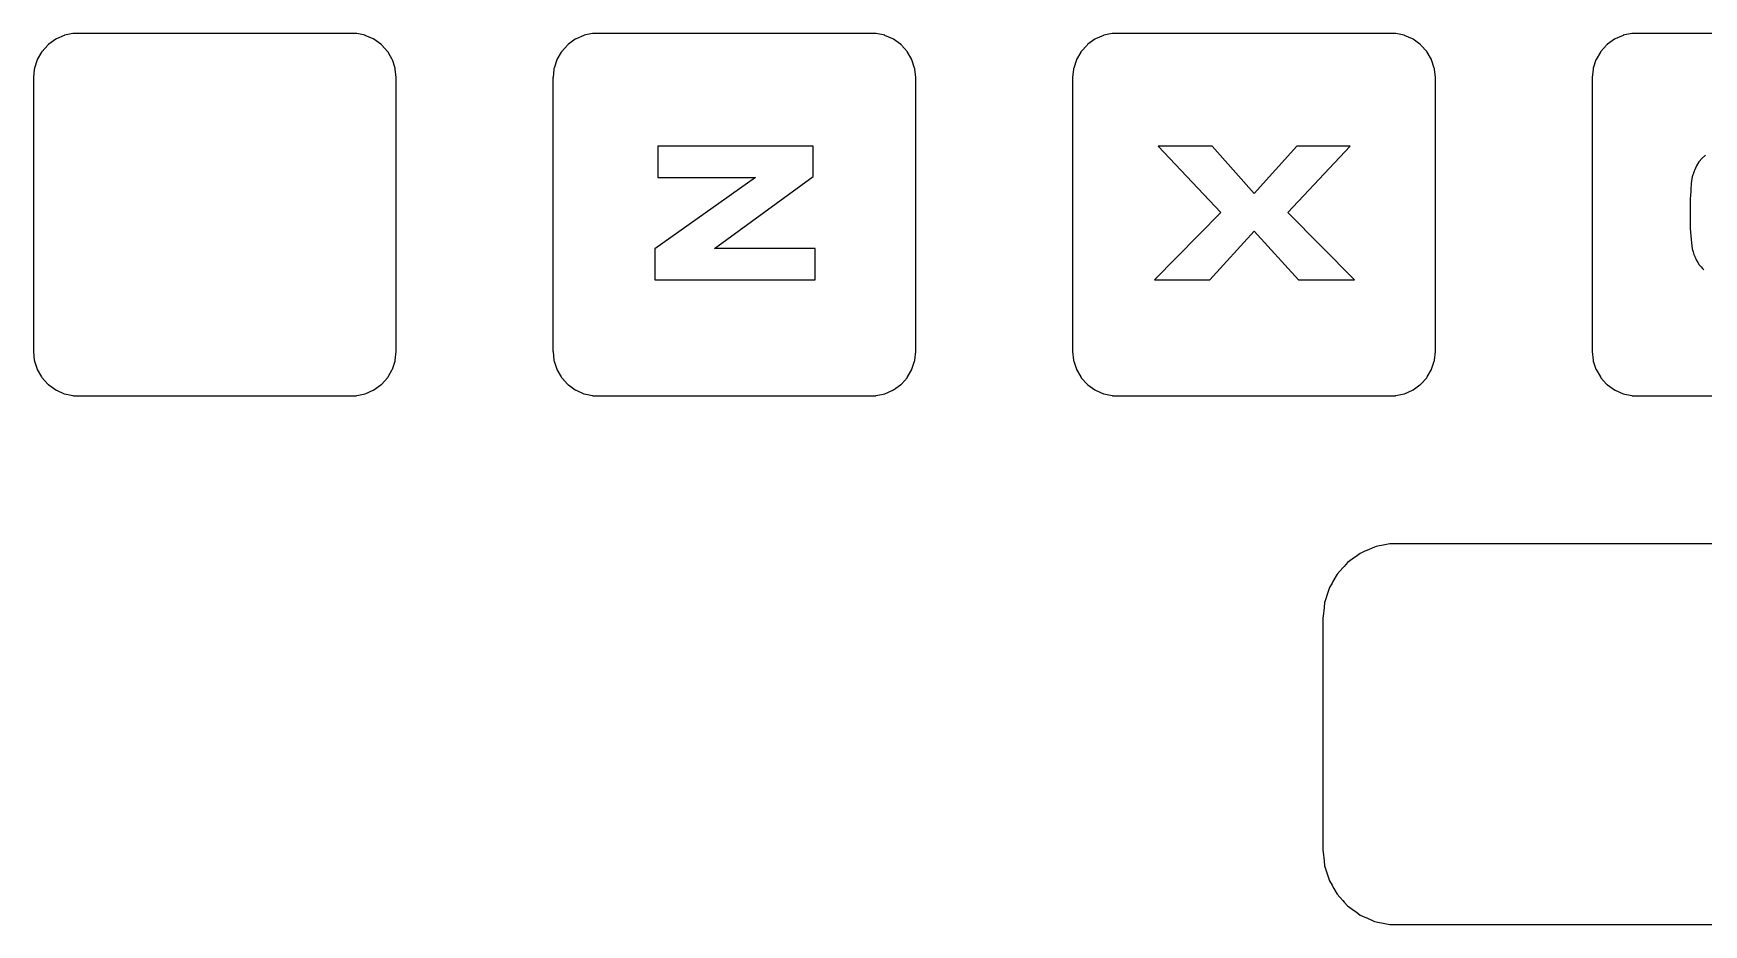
# Model space of a CAD drawing. Header units: millimetres. Extents: x -16 to 249, y -82 to 7.
# Drawn here: x -1.9 to 59.2, y -82.5 to -49.9 of the extents above; entities that cross this region are included whole.
import ezdxf

# ---------------------------------------------------------------- set-up
doc = ezdxf.new("R2010")
doc.units = ezdxf.units.MM
doc.layers.get('0').update_dxf_attribs({"lineweight": 25, "true_color": 0xffffff})

msp = doc.modelspace()

# ---------------------------------------------------------------- linework, layer by layer
for p, q in [((-1.04923, -50.0783), (-1.06643, -50.0859)), ((-1.04105, -50.0746), (-1.04923, -50.0783)), ((-0.75458, -49.9471), (-1.04105, -50.0746)), ((-0.74583, -49.9452), (-0.75458, -49.9471)), ((-0.43909, -49.88), (-0.74583, -49.9452)), ((-0.42068, -49.8761), (-0.43909, -49.88)), ((9.92068, -49.8761), (-0.42068, -49.8761)), ((9.93909, -49.88), (9.92068, -49.8761)), ((10.2458, -49.9452), (9.93909, -49.88)), ((10.2546, -49.9471), (10.2458, -49.9452)), ((10.5411, -50.0746), (10.2546, -49.9471)), ((10.5492, -50.0783), (10.5411, -50.0746)), ((10.5664, -50.0859), (10.5492, -50.0783)), ((17.9508, -50.0783), (17.9336, -50.0859)), ((17.9589, -50.0746), (17.9508, -50.0783)), ((18.2454, -49.9471), (17.9589, -50.0746)), ((18.2542, -49.9452), (18.2454, -49.9471)), ((18.5609, -49.88), (18.2542, -49.9452)), ((18.5793, -49.8761), (18.5609, -49.88)), ((28.9207, -49.8761), (18.5793, -49.8761)), ((28.9391, -49.88), (28.9207, -49.8761)), ((29.2458, -49.9452), (28.9391, -49.88)), ((29.2546, -49.9471), (29.2458, -49.9452)), ((29.5411, -50.0746), (29.2546, -49.9471)), ((29.5492, -50.0783), (29.5411, -50.0746)), ((29.5664, -50.0859), (29.5492, -50.0783)), ((36.9508, -50.0783), (36.9336, -50.0859)), ((36.9589, -50.0746), (36.9508, -50.0783)), ((37.2454, -49.9471), (36.9589, -50.0746)), ((37.2542, -49.9452), (37.2454, -49.9471)), ((37.5609, -49.88), (37.2542, -49.9452)), ((37.5793, -49.8761), (37.5609, -49.88)), ((47.9207, -49.8761), (37.5793, -49.8761)), ((47.9391, -49.88), (47.9207, -49.8761)), ((48.2458, -49.9452), (47.9391, -49.88)), ((48.2546, -49.9471), (48.2458, -49.9452)), ((48.5411, -50.0746), (48.2546, -49.9471)), ((48.5492, -50.0783), (48.5411, -50.0746)), ((48.5664, -50.0859), (48.5492, -50.0783)), ((55.9508, -50.0783), (55.9336, -50.0859)), ((55.9589, -50.0746), (55.9508, -50.0783)), ((56.2454, -49.9471), (55.9589, -50.0746)), ((56.2542, -49.9452), (56.2454, -49.9471)), ((56.5609, -49.88), (56.2542, -49.9452)), ((56.5793, -49.8761), (56.5609, -49.88)), ((66.9207, -49.8761), (56.5793, -49.8761)), ((-1.58489, -50.5643), (-1.74168, -50.8359)), ((-1.57548, -50.548), (-1.58489, -50.5643)), ((-1.571, -50.5402), (-1.57548, -50.548)), ((-1.56502, -50.5336), (-1.571, -50.5402)), ((-1.35519, -50.3005), (-1.56502, -50.5336)), ((-1.34259, -50.2866), (-1.35519, -50.3005)), ((-1.33535, -50.2813), (-1.34259, -50.2866)), ((-1.32012, -50.2702), (-1.33535, -50.2813)), ((-1.06643, -50.0859), (-1.32012, -50.2702)), ((10.8201, -50.2702), (10.5664, -50.0859)), ((10.8354, -50.2813), (10.8201, -50.2702)), ((10.8426, -50.2866), (10.8354, -50.2813)), ((10.8552, -50.3005), (10.8426, -50.2866)), ((11.065, -50.5336), (10.8552, -50.3005)), ((11.071, -50.5402), (11.065, -50.5336)), ((11.0755, -50.548), (11.071, -50.5402)), ((11.0849, -50.5643), (11.0755, -50.548)), ((11.2417, -50.8359), (11.0849, -50.5643)), ((17.4151, -50.5643), (17.2583, -50.8359)), ((17.4245, -50.548), (17.4151, -50.5643)), ((17.429, -50.5402), (17.4245, -50.548)), ((17.435, -50.5336), (17.429, -50.5402)), ((17.6448, -50.3005), (17.435, -50.5336)), ((17.6574, -50.2866), (17.6448, -50.3005)), ((17.6646, -50.2813), (17.6574, -50.2866)), ((17.6799, -50.2702), (17.6646, -50.2813)), ((17.9336, -50.0859), (17.6799, -50.2702)), ((29.8201, -50.2702), (29.5664, -50.0859)), ((29.8354, -50.2813), (29.8201, -50.2702)), ((29.8426, -50.2866), (29.8354, -50.2813)), ((29.8552, -50.3005), (29.8426, -50.2866)), ((30.065, -50.5336), (29.8552, -50.3005)), ((30.071, -50.5402), (30.065, -50.5336)), ((30.0755, -50.548), (30.071, -50.5402)), ((30.0849, -50.5643), (30.0755, -50.548)), ((30.2417, -50.8359), (30.0849, -50.5643)), ((36.4151, -50.5643), (36.2583, -50.8359)), ((36.4245, -50.548), (36.4151, -50.5643)), ((36.429, -50.5402), (36.4245, -50.548)), ((36.435, -50.5336), (36.429, -50.5402)), ((36.6448, -50.3005), (36.435, -50.5336)), ((36.6574, -50.2866), (36.6448, -50.3005)), ((36.6646, -50.2813), (36.6574, -50.2866)), ((36.6799, -50.2702), (36.6646, -50.2813)), ((36.9336, -50.0859), (36.6799, -50.2702)), ((48.8201, -50.2702), (48.5664, -50.0859)), ((48.8354, -50.2813), (48.8201, -50.2702)), ((48.8426, -50.2866), (48.8354, -50.2813)), ((48.8552, -50.3005), (48.8426, -50.2866)), ((49.065, -50.5336), (48.8552, -50.3005)), ((49.071, -50.5402), (49.065, -50.5336)), ((49.0755, -50.548), (49.071, -50.5402)), ((49.0849, -50.5643), (49.0755, -50.548)), ((49.2417, -50.8359), (49.0849, -50.5643)), ((55.4151, -50.5643), (55.2583, -50.8359)), ((55.4245, -50.548), (55.4151, -50.5643)), ((55.429, -50.5402), (55.4245, -50.548)), ((55.435, -50.5336), (55.429, -50.5402)), ((55.6448, -50.3005), (55.435, -50.5336)), ((55.6574, -50.2866), (55.6448, -50.3005)), ((55.6646, -50.2813), (55.6574, -50.2866)), ((55.6799, -50.2702), (55.6646, -50.2813)), ((55.9336, -50.0859), (55.6799, -50.2702)), ((-1.84914, -51.1792), (-1.88192, -51.4911)), ((-1.84717, -51.1605), (-1.84914, -51.1792)), ((-1.84135, -51.1426), (-1.84717, -51.1605)), ((-1.74445, -50.8444), (-1.84135, -51.1426)), ((-1.74168, -50.8359), (-1.74445, -50.8444)), ((11.2444, -50.8444), (11.2417, -50.8359)), ((11.3414, -51.1426), (11.2444, -50.8444)), ((11.3472, -51.1605), (11.3414, -51.1426)), ((11.3491, -51.1792), (11.3472, -51.1605)), ((11.3819, -51.4911), (11.3491, -51.1792)), ((17.1509, -51.1792), (17.1181, -51.4911)), ((17.1528, -51.1605), (17.1509, -51.1792)), ((17.1586, -51.1426), (17.1528, -51.1605)), ((17.2556, -50.8444), (17.1586, -51.1426)), ((17.2583, -50.8359), (17.2556, -50.8444)), ((30.2444, -50.8444), (30.2417, -50.8359)), ((30.3414, -51.1426), (30.2444, -50.8444)), ((30.3472, -51.1605), (30.3414, -51.1426)), ((30.3491, -51.1792), (30.3472, -51.1605)), ((30.3819, -51.4911), (30.3491, -51.1792)), ((36.1509, -51.1792), (36.1181, -51.4911)), ((36.1528, -51.1605), (36.1509, -51.1792)), ((36.1586, -51.1426), (36.1528, -51.1605)), ((36.2556, -50.8444), (36.1586, -51.1426)), ((36.2583, -50.8359), (36.2556, -50.8444)), ((49.2444, -50.8444), (49.2417, -50.8359)), ((49.3414, -51.1426), (49.2444, -50.8444)), ((49.3472, -51.1605), (49.3414, -51.1426)), ((49.3491, -51.1792), (49.3472, -51.1605)), ((49.3819, -51.4911), (49.3491, -51.1792)), ((55.1509, -51.1792), (55.1181, -51.4911)), ((55.1528, -51.1605), (55.1509, -51.1792)), ((55.1586, -51.1426), (55.1528, -51.1605)), ((55.2556, -50.8444), (55.1586, -51.1426)), ((55.2583, -50.8359), (55.2556, -50.8444)), ((-1.88192, -51.4911), (-1.88285, -51.5)), ((-1.88285, -51.5), (-1.88285, -61.5)), ((11.3829, -51.5), (11.3819, -51.4911)), ((11.3829, -61.5), (11.3829, -51.5)), ((17.1181, -51.4911), (17.1171, -51.5)), ((17.1171, -51.5), (17.1171, -61.5)), ((30.3829, -51.5), (30.3819, -51.4911)), ((30.3829, -61.5), (30.3829, -51.5)), ((36.1181, -51.4911), (36.1171, -51.5)), ((36.1171, -51.5), (36.1171, -61.5)), ((49.3829, -51.5), (49.3819, -51.4911)), ((49.3829, -61.5), (49.3829, -51.5)), ((55.1181, -51.4911), (55.1171, -51.5)), ((55.1171, -51.5), (55.1171, -61.5)), ((26.6356, -53.9986), (20.9512, -53.9986)), ((20.9512, -53.9986), (20.9512, -55.139)), ((26.6356, -55.1095), (26.6356, -53.9986)), ((41.2153, -53.9986), (39.2419, -53.9986)), ((39.2419, -53.9986), (41.5368, -56.426)), ((42.7616, -55.7266), (41.2153, -53.9986)), ((44.3159, -53.9986), (42.7616, -55.7266)), ((43.9863, -56.4244), (46.265, -53.9986)), ((46.265, -53.9986), (44.3159, -53.9986)), ((59.2626, -54.3305), (59.1331, -54.4432)), ((58.8299, -54.9513), (58.8177, -54.9851)), ((58.8429, -54.9172), (58.8299, -54.9513)), ((58.8567, -54.8828), (58.8429, -54.9172)), ((58.9302, -54.7193), (58.8567, -54.8828)), ((59.0223, -54.5728), (58.9302, -54.7193)), ((59.1331, -54.4432), (59.0223, -54.5728)), ((24.5197, -55.139), (20.8454, -57.7475)), ((20.9512, -55.139), (24.5197, -55.139)), ((23.0264, -57.7464), (26.6356, -55.1095)), ((58.7282, -55.5328), (58.7192, -55.6599)), ((58.7387, -55.4117), (58.7282, -55.5328)), ((58.7392, -55.3783), (58.7387, -55.4117)), ((58.7406, -55.345), (58.7392, -55.3783)), ((58.743, -55.3119), (58.7406, -55.345)), ((58.7463, -55.279), (58.743, -55.3119)), ((58.7506, -55.2463), (58.7463, -55.279)), ((58.7559, -55.2137), (58.7506, -55.2463)), ((58.7621, -55.1814), (58.7559, -55.2137)), ((58.7692, -55.1493), (58.7621, -55.1814)), ((58.7772, -55.1171), (58.7692, -55.1493)), ((58.7861, -55.0846), (58.7772, -55.1171)), ((58.7958, -55.0517), (58.7861, -55.0846)), ((58.8064, -55.0186), (58.7958, -55.0517)), ((58.8177, -54.9851), (58.8064, -55.0186)), ((58.7003, -56.078), (58.6968, -56.2295)), ((58.7052, -55.9325), (58.7003, -56.078)), ((58.7115, -55.7932), (58.7052, -55.9325)), ((58.7192, -55.6599), (58.7115, -55.7932)), ((41.5368, -56.426), (39.1157, -58.8869)), ((46.4196, -58.8869), (43.9863, -56.4244)), ((58.6947, -56.3872), (58.694, -56.5509)), ((58.694, -56.5509), (58.695, -56.7086)), ((58.6968, -56.2295), (58.6947, -56.3872)), ((58.695, -56.7086), (58.6981, -56.8604)), ((41.1299, -58.8869), (42.7616, -57.1051)), ((42.7616, -57.1051), (44.3769, -58.8869)), ((58.6981, -56.8604), (58.7032, -57.0062)), ((58.7032, -57.0062), (58.7103, -57.146)), ((58.7103, -57.146), (58.7195, -57.2798)), ((58.7195, -57.2798), (58.7306, -57.4076)), ((58.7306, -57.4076), (58.7439, -57.5295)), ((20.8454, -57.7475), (20.8454, -58.8869)), ((26.7007, -57.7464), (23.0264, -57.7464)), ((26.7007, -58.8869), (26.7007, -57.7464)), ((58.7439, -57.5295), (58.7591, -57.6454)), ((58.7591, -57.6454), (58.7787, -57.7562)), ((58.7787, -57.7562), (58.8049, -57.8628)), ((58.8049, -57.8628), (58.8377, -57.9652)), ((58.8377, -57.9652), (58.8771, -58.0634)), ((58.8771, -58.0634), (58.9232, -58.1575)), ((58.9232, -58.1575), (58.9758, -58.2473)), ((58.9758, -58.2473), (59.0351, -58.3329)), ((59.0351, -58.3329), (59.1009, -58.4144)), ((59.1009, -58.4144), (59.1489, -58.4702)), ((59.1489, -58.4702), (59.2011, -58.5219)), ((20.8454, -58.8869), (26.7007, -58.8869)), ((39.1157, -58.8869), (41.1299, -58.8869)), ((44.3769, -58.8869), (46.4196, -58.8869)), ((-1.88285, -61.5), (-1.88192, -61.5089)), ((-1.88192, -61.5089), (-1.84914, -61.8208)), ((11.3491, -61.8208), (11.3819, -61.5089)), ((11.3819, -61.5089), (11.3829, -61.5)), ((17.1171, -61.5), (17.1181, -61.5089)), ((17.1181, -61.5089), (17.1509, -61.8208)), ((30.3491, -61.8208), (30.3819, -61.5089)), ((30.3819, -61.5089), (30.3829, -61.5)), ((36.1171, -61.5), (36.1181, -61.5089)), ((36.1181, -61.5089), (36.1509, -61.8208)), ((49.3491, -61.8208), (49.3819, -61.5089)), ((49.3819, -61.5089), (49.3829, -61.5)), ((55.1171, -61.5), (55.1181, -61.5089)), ((55.1181, -61.5089), (55.1509, -61.8208)), ((-1.84914, -61.8208), (-1.84717, -61.8395)), ((-1.84717, -61.8395), (-1.84135, -61.8574)), ((-1.84135, -61.8574), (-1.74445, -62.1556)), ((-1.74445, -62.1556), (-1.74168, -62.1641)), ((-1.74168, -62.1641), (-1.58489, -62.4357)), ((11.0849, -62.4357), (11.2417, -62.1641)), ((11.2417, -62.1641), (11.2444, -62.1556)), ((11.2444, -62.1556), (11.3414, -61.8574)), ((11.3414, -61.8574), (11.3472, -61.8395)), ((11.3472, -61.8395), (11.3491, -61.8208)), ((17.1509, -61.8208), (17.1528, -61.8395)), ((17.1528, -61.8395), (17.1586, -61.8574)), ((17.1586, -61.8574), (17.2556, -62.1556)), ((17.2556, -62.1556), (17.2583, -62.1641)), ((17.2583, -62.1641), (17.4151, -62.4357)), ((30.0849, -62.4357), (30.2417, -62.1641)), ((30.2417, -62.1641), (30.2444, -62.1556)), ((30.2444, -62.1556), (30.3414, -61.8574)), ((30.3414, -61.8574), (30.3472, -61.8395)), ((30.3472, -61.8395), (30.3491, -61.8208)), ((36.1509, -61.8208), (36.1528, -61.8395)), ((36.1528, -61.8395), (36.1586, -61.8574)), ((36.1586, -61.8574), (36.2556, -62.1556)), ((36.2556, -62.1556), (36.2583, -62.1641)), ((36.2583, -62.1641), (36.4151, -62.4357)), ((49.0849, -62.4357), (49.2417, -62.1641)), ((49.2417, -62.1641), (49.2444, -62.1556)), ((49.2444, -62.1556), (49.3414, -61.8574)), ((49.3414, -61.8574), (49.3472, -61.8395)), ((49.3472, -61.8395), (49.3491, -61.8208)), ((55.1509, -61.8208), (55.1528, -61.8395)), ((55.1528, -61.8395), (55.1586, -61.8574)), ((55.1586, -61.8574), (55.2556, -62.1556)), ((55.2556, -62.1556), (55.2583, -62.1641)), ((55.2583, -62.1641), (55.4151, -62.4357)), ((-1.58489, -62.4357), (-1.57548, -62.452)), ((-1.57548, -62.452), (-1.571, -62.4598)), ((-1.571, -62.4598), (-1.56502, -62.4664)), ((-1.56502, -62.4664), (-1.35519, -62.6995)), ((-1.35519, -62.6995), (-1.34259, -62.7134)), ((-1.34259, -62.7134), (-1.33535, -62.7187)), ((-1.33535, -62.7187), (-1.32012, -62.7298)), ((-1.32012, -62.7298), (-1.06643, -62.9141)), ((10.5664, -62.9141), (10.8201, -62.7298)), ((10.8201, -62.7298), (10.8354, -62.7187)), ((10.8354, -62.7187), (10.8426, -62.7134)), ((10.8426, -62.7134), (10.8552, -62.6995)), ((10.8552, -62.6995), (11.065, -62.4664)), ((11.065, -62.4664), (11.071, -62.4598)), ((11.071, -62.4598), (11.0755, -62.452)), ((11.0755, -62.452), (11.0849, -62.4357)), ((17.4151, -62.4357), (17.4245, -62.452)), ((17.4245, -62.452), (17.429, -62.4598)), ((17.429, -62.4598), (17.435, -62.4664)), ((17.435, -62.4664), (17.6448, -62.6995)), ((17.6448, -62.6995), (17.6574, -62.7134)), ((17.6574, -62.7134), (17.6646, -62.7187)), ((17.6646, -62.7187), (17.6799, -62.7298)), ((17.6799, -62.7298), (17.9336, -62.9141)), ((29.5664, -62.9141), (29.8201, -62.7298)), ((29.8201, -62.7298), (29.8354, -62.7187)), ((29.8354, -62.7187), (29.8426, -62.7134)), ((29.8426, -62.7134), (29.8552, -62.6995)), ((29.8552, -62.6995), (30.065, -62.4664)), ((30.065, -62.4664), (30.071, -62.4598)), ((30.071, -62.4598), (30.0755, -62.452)), ((30.0755, -62.452), (30.0849, -62.4357)), ((36.4151, -62.4357), (36.4245, -62.452)), ((36.4245, -62.452), (36.429, -62.4598)), ((36.429, -62.4598), (36.435, -62.4664)), ((36.435, -62.4664), (36.6448, -62.6995)), ((36.6448, -62.6995), (36.6574, -62.7134)), ((36.6574, -62.7134), (36.6646, -62.7187)), ((36.6646, -62.7187), (36.6799, -62.7298)), ((36.6799, -62.7298), (36.9336, -62.9141)), ((48.5664, -62.9141), (48.8201, -62.7298)), ((48.8201, -62.7298), (48.8354, -62.7187)), ((48.8354, -62.7187), (48.8426, -62.7134)), ((48.8426, -62.7134), (48.8552, -62.6995)), ((48.8552, -62.6995), (49.065, -62.4664)), ((49.065, -62.4664), (49.071, -62.4598)), ((49.071, -62.4598), (49.0755, -62.452)), ((49.0755, -62.452), (49.0849, -62.4357)), ((55.4151, -62.4357), (55.4245, -62.452)), ((55.4245, -62.452), (55.429, -62.4598)), ((55.429, -62.4598), (55.435, -62.4664)), ((55.435, -62.4664), (55.6448, -62.6995)), ((55.6448, -62.6995), (55.6574, -62.7134)), ((55.6574, -62.7134), (55.6646, -62.7187)), ((55.6646, -62.7187), (55.6799, -62.7298)), ((55.6799, -62.7298), (55.9336, -62.9141)), ((-1.06643, -62.9141), (-1.04923, -62.9217)), ((-1.04923, -62.9217), (-1.04105, -62.9254)), ((-1.04105, -62.9254), (-0.75458, -63.0529)), ((-0.75458, -63.0529), (-0.74583, -63.0548)), ((-0.74583, -63.0548), (-0.43909, -63.12)), ((-0.43909, -63.12), (-0.42068, -63.1239)), ((-0.42068, -63.1239), (9.92068, -63.1239)), ((9.92068, -63.1239), (9.93909, -63.12)), ((9.93909, -63.12), (10.2458, -63.0548)), ((10.2458, -63.0548), (10.2546, -63.0529)), ((10.2546, -63.0529), (10.5411, -62.9254)), ((10.5411, -62.9254), (10.5492, -62.9217)), ((10.5492, -62.9217), (10.5664, -62.9141)), ((17.9336, -62.9141), (17.9508, -62.9217)), ((17.9508, -62.9217), (17.9589, -62.9254)), ((17.9589, -62.9254), (18.2454, -63.0529)), ((18.2454, -63.0529), (18.2542, -63.0548)), ((18.2542, -63.0548), (18.5609, -63.12)), ((18.5609, -63.12), (18.5793, -63.1239)), ((18.5793, -63.1239), (28.9207, -63.1239)), ((28.9207, -63.1239), (28.9391, -63.12)), ((28.9391, -63.12), (29.2458, -63.0548)), ((29.2458, -63.0548), (29.2546, -63.0529)), ((29.2546, -63.0529), (29.5411, -62.9254)), ((29.5411, -62.9254), (29.5492, -62.9217)), ((29.5492, -62.9217), (29.5664, -62.9141)), ((36.9336, -62.9141), (36.9508, -62.9217)), ((36.9508, -62.9217), (36.9589, -62.9254)), ((36.9589, -62.9254), (37.2454, -63.0529)), ((37.2454, -63.0529), (37.2542, -63.0548)), ((37.2542, -63.0548), (37.5609, -63.12)), ((37.5609, -63.12), (37.5793, -63.1239)), ((37.5793, -63.1239), (47.9207, -63.1239)), ((47.9207, -63.1239), (47.9391, -63.12)), ((47.9391, -63.12), (48.2458, -63.0548)), ((48.2458, -63.0548), (48.2546, -63.0529)), ((48.2546, -63.0529), (48.5411, -62.9254)), ((48.5411, -62.9254), (48.5492, -62.9217)), ((48.5492, -62.9217), (48.5664, -62.9141)), ((55.9336, -62.9141), (55.9508, -62.9217)), ((55.9508, -62.9217), (55.9589, -62.9254)), ((55.9589, -62.9254), (56.2454, -63.0529)), ((56.2454, -63.0529), (56.2542, -63.0548)), ((56.2542, -63.0548), (56.5609, -63.12)), ((56.5609, -63.12), (56.5793, -63.1239)), ((56.5793, -63.1239), (66.9207, -63.1239)), ((46.4837, -68.9996), (46.4291, -69.0393)), ((46.6366, -68.8885), (46.4837, -68.9996)), ((46.8092, -68.8117), (46.6366, -68.8885)), ((46.8709, -68.7842), (46.8092, -68.8117)), ((47.1574, -68.6567), (46.8709, -68.7842)), ((47.2234, -68.6426), (47.1574, -68.6567)), ((47.5301, -68.5774), (47.2234, -68.6426)), ((47.715, -68.5381), (47.5301, -68.5774)), ((189.785, -68.5381), (47.715, -68.5381)), ((46.0038, -69.4142), (45.794, -69.6472)), ((46.049, -69.364), (46.0038, -69.4142)), ((46.1754, -69.2236), (46.049, -69.364)), ((46.4291, -69.0393), (46.1754, -69.2236)), ((45.5089, -70.1409), (45.4505, -70.3206)), ((45.6034, -69.9773), (45.5089, -70.1409)), ((45.6372, -69.9188), (45.6034, -69.9773)), ((45.794, -69.6472), (45.6372, -69.9188)), ((45.3328, -70.6831), (45.313, -70.871)), ((45.3536, -70.6189), (45.3328, -70.6831)), ((45.4505, -70.3206), (45.3536, -70.6189)), ((45.2803, -71.1829), (45.2732, -71.25)), ((45.2732, -71.25), (45.2732, -79.75)), ((45.313, -70.871), (45.2803, -71.1829)), ((45.2732, -79.75), (45.2803, -79.8171)), ((45.2803, -79.8171), (45.313, -80.129)), ((45.313, -80.129), (45.3328, -80.3169)), ((45.3328, -80.3169), (45.3536, -80.3811)), ((45.3536, -80.3811), (45.4505, -80.6794)), ((45.4505, -80.6794), (45.5089, -80.8591)), ((45.5089, -80.8591), (45.6034, -81.0227)), ((45.6034, -81.0227), (45.6372, -81.0812)), ((45.6372, -81.0812), (45.794, -81.3528)), ((45.794, -81.3528), (46.0038, -81.5858)), ((46.0038, -81.5858), (46.049, -81.636)), ((46.049, -81.636), (46.1754, -81.7764)), ((46.1754, -81.7764), (46.4291, -81.9607)), ((46.4291, -81.9607), (46.4837, -82.0004)), ((46.4837, -82.0004), (46.6366, -82.1115)), ((46.6366, -82.1115), (46.8092, -82.1883)), ((46.8092, -82.1883), (46.8709, -82.2158)), ((46.8709, -82.2158), (47.1574, -82.3433)), ((47.1574, -82.3433), (47.2234, -82.3574)), ((47.2234, -82.3574), (47.5301, -82.4226)), ((47.5301, -82.4226), (47.715, -82.4619)), ((47.715, -82.4619), (189.785, -82.4619))]:
    msp.add_line(p, q)

doc.saveas('drawing.dxf')
